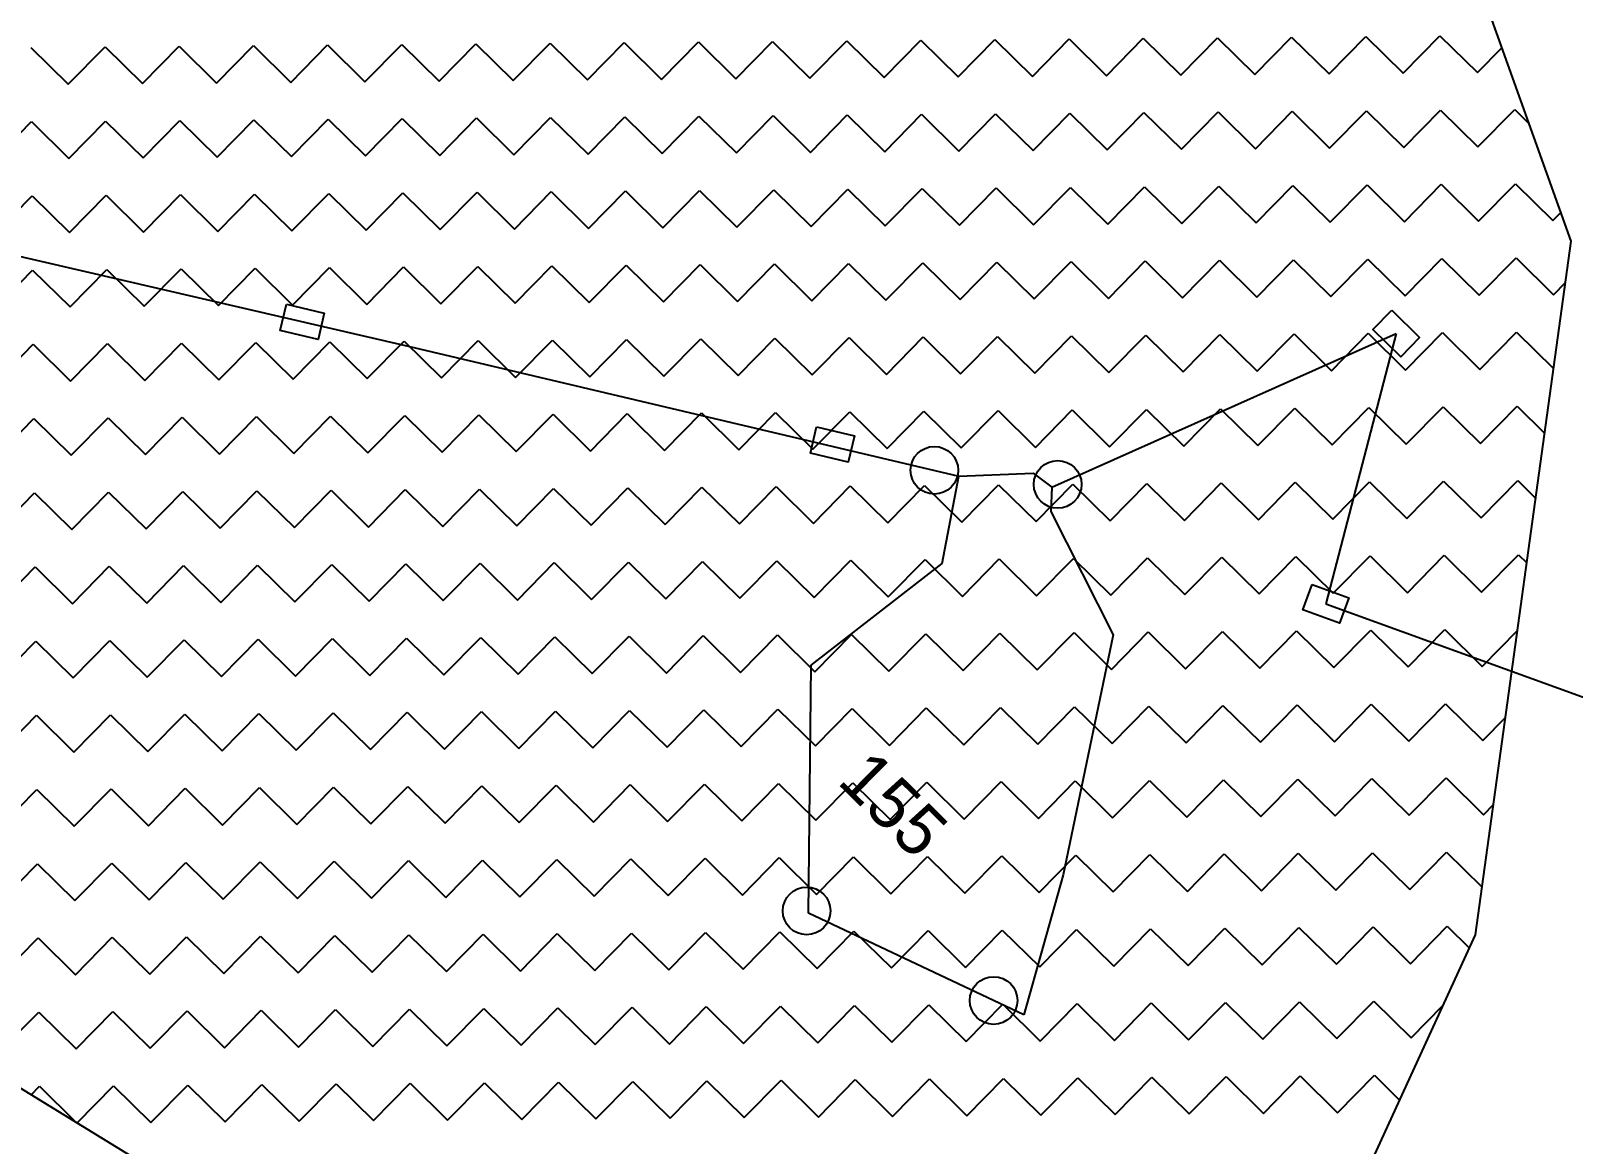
# Model space of a CAD drawing. Header units: metres. Extents: x 342804 to 346854, y 1762918 to 1765966.
# Drawn here: x 344069.7 to 344344.8, y 1764302.5 to 1764501 of the extents above; entities that cross this region are included whole.
import ezdxf

# ---------------------------------------------------------------- set-up
doc = ezdxf.new("R2010")
doc.units = ezdxf.units.M
doc.header["$MEASUREMENT"] = 0
for name, color, linetype in [('POLY_HATCH', 12, 'Continuous'), ('POLY_PARCEL', 6, 'Continuous'), ('TEXT_PARCEL', 7, 'Continuous')]:
    doc.layers.add(name, color=color, linetype=linetype)
doc.styles.add('TEXT_MAP', font='')
doc.styles.get('TEXT_MAP').set_extended_font_data('Kruti Dev 050')

msp = doc.modelspace()

# ---------------------------------------------------------------- linework, layer by layer
for points in [[(344115.29, 1764452.29), (344122.05, 1764450.67), (344120.93, 1764446), (344114.17, 1764447.61)], [(344312.48, 1764451.22), (344317.43, 1764446.35), (344314.06, 1764442.93), (344309.11, 1764447.8)], [(344209.87, 1764430.41), (344216.62, 1764428.82), (344215.52, 1764424.14), (344208.76, 1764425.74)], [(344298.25, 1764402.31), (344304.78, 1764399.95), (344303.14, 1764395.43), (344296.61, 1764397.79)]]:
    msp.add_lwpolyline(points, close=True)
for centre in [(344230.87, 1764422.68), (344252.87, 1764420.17), (344208.09, 1764344.12), (344241.45, 1764328.15)]:
    msp.add_circle(centre, 4.25)
at = {"layer": 'POLY_HATCH'}
for p, q in [((344344.45, 1764463.51), (344284.83, 1764630.19)), ((344327.38, 1764339.85), (344344.45, 1764463.51)), ((344286.4, 1764250.53), (344327.38, 1764339.85)), ((344053.23, 1764321.44), (344217.63, 1764220.95))]:
    msp.add_line(p, q, dxfattribs=at)
at = {"layer": 'POLY_HATCH', "linetype": 'Continuous'}
for p, q in [((344076.37, 1764491.51), (344082.93, 1764498.18)), ((344082.93, 1764498.18), (344089.6, 1764491.62)), ((344089.6, 1764491.62), (344096.16, 1764498.29)), ((344096.16, 1764498.29), (344102.83, 1764491.73)), ((344102.83, 1764491.73), (344109.39, 1764498.4)), ((344109.39, 1764498.4), (344116.06, 1764491.84)), ((344116.06, 1764491.84), (344122.62, 1764498.51)), ((344122.62, 1764498.51), (344129.29, 1764491.95)), ((344129.29, 1764491.95), (344135.85, 1764498.62)), ((344135.85, 1764498.62), (344142.52, 1764492.06)), ((344142.52, 1764492.06), (344149.08, 1764498.73)), ((344149.08, 1764498.73), (344155.75, 1764492.16)), ((344155.75, 1764492.16), (344162.31, 1764498.83)), ((344162.31, 1764498.83), (344168.98, 1764492.27)), ((344168.98, 1764492.27), (344175.54, 1764498.94)), ((344175.54, 1764498.94), (344182.21, 1764492.38)), ((344182.21, 1764492.38), (344188.77, 1764499.05)), ((344188.77, 1764499.05), (344195.44, 1764492.49)), ((344195.44, 1764492.49), (344202, 1764499.16)), ((344202, 1764499.16), (344208.67, 1764492.6)), ((344208.67, 1764492.6), (344215.23, 1764499.27)), ((344215.23, 1764499.27), (344221.9, 1764492.71)), ((344221.9, 1764492.71), (344228.46, 1764499.38)), ((344228.46, 1764499.38), (344235.13, 1764492.82)), ((344235.13, 1764492.82), (344241.69, 1764499.48)), ((344241.69, 1764499.48), (344248.36, 1764492.92)), ((344248.36, 1764492.92), (344254.92, 1764499.59)), ((344254.92, 1764499.59), (344261.59, 1764493.03)), ((344261.59, 1764493.03), (344268.15, 1764499.7)), ((344268.15, 1764499.7), (344274.82, 1764493.14)), ((344274.82, 1764493.14), (344281.38, 1764499.81)), ((344281.38, 1764499.81), (344288.05, 1764493.25)), ((344288.05, 1764493.25), (344294.61, 1764499.92)), ((344294.61, 1764499.92), (344301.28, 1764493.36)), ((344301.28, 1764493.36), (344307.84, 1764500.03)), ((344307.84, 1764500.03), (344314.51, 1764493.47)), ((344314.51, 1764493.47), (344321.07, 1764500.14)), ((344321.07, 1764500.14), (344327.74, 1764493.58)), ((344069.7, 1764498.07), (344076.37, 1764491.51)), ((344327.74, 1764493.58), (344332.11, 1764498.01)), ((344063.25, 1764478.17), (344069.81, 1764484.84)), ((344069.81, 1764484.84), (344076.48, 1764478.28)), ((344076.48, 1764478.28), (344083.04, 1764484.95)), ((344083.04, 1764484.95), (344089.71, 1764478.39)), ((344089.71, 1764478.39), (344096.27, 1764485.06)), ((344096.27, 1764485.06), (344102.94, 1764478.5)), ((344102.94, 1764478.5), (344109.5, 1764485.17)), ((344109.5, 1764485.17), (344116.17, 1764478.61)), ((344116.17, 1764478.61), (344122.73, 1764485.28)), ((344122.73, 1764485.28), (344129.4, 1764478.72)), ((344129.4, 1764478.72), (344135.96, 1764485.39)), ((344135.96, 1764485.39), (344142.63, 1764478.83)), ((344142.63, 1764478.83), (344149.19, 1764485.5)), ((344149.19, 1764485.5), (344155.86, 1764478.93)), ((344155.86, 1764478.93), (344162.42, 1764485.6)), ((344162.42, 1764485.6), (344169.09, 1764479.04)), ((344169.09, 1764479.04), (344175.65, 1764485.71)), ((344175.65, 1764485.71), (344182.32, 1764479.15)), ((344182.32, 1764479.15), (344188.88, 1764485.82)), ((344188.88, 1764485.82), (344195.55, 1764479.26)), ((344195.55, 1764479.26), (344202.11, 1764485.93)), ((344202.11, 1764485.93), (344208.78, 1764479.37)), ((344208.78, 1764479.37), (344215.34, 1764486.04)), ((344215.34, 1764486.04), (344222.01, 1764479.48)), ((344222.01, 1764479.48), (344228.57, 1764486.15)), ((344228.57, 1764486.15), (344235.24, 1764479.59)), ((344235.24, 1764479.59), (344241.8, 1764486.25)), ((344241.8, 1764486.25), (344248.47, 1764479.69)), ((344248.47, 1764479.69), (344255.03, 1764486.36)), ((344255.03, 1764486.36), (344261.7, 1764479.8)), ((344261.7, 1764479.8), (344268.26, 1764486.47)), ((344268.26, 1764486.47), (344274.93, 1764479.91)), ((344274.93, 1764479.91), (344281.49, 1764486.58)), ((344281.49, 1764486.58), (344288.16, 1764480.02)), ((344288.16, 1764480.02), (344294.72, 1764486.69)), ((344294.72, 1764486.69), (344301.39, 1764480.13)), ((344301.39, 1764480.13), (344307.95, 1764486.8)), ((344307.95, 1764486.8), (344314.62, 1764480.24)), ((344314.62, 1764480.24), (344321.18, 1764486.91)), ((344321.18, 1764486.91), (344327.85, 1764480.35)), ((344327.85, 1764480.35), (344334.41, 1764487.01)), ((344334.41, 1764487.01), (344336.93, 1764484.54)), ((344288.27, 1764466.79), (344294.83, 1764473.46)), ((344294.83, 1764473.46), (344301.5, 1764466.9)), ((344301.5, 1764466.9), (344308.06, 1764473.57)), ((344308.06, 1764473.57), (344314.73, 1764467.01)), ((344314.73, 1764467.01), (344321.29, 1764473.68)), ((344321.29, 1764473.68), (344327.96, 1764467.12)), ((344327.96, 1764467.12), (344334.52, 1764473.78)), ((344334.52, 1764473.78), (344341.19, 1764467.22)), ((344063.36, 1764464.94), (344069.92, 1764471.61)), ((344069.92, 1764471.61), (344076.59, 1764465.05)), ((344076.59, 1764465.05), (344083.15, 1764471.72)), ((344083.15, 1764471.72), (344089.82, 1764465.16)), ((344089.82, 1764465.16), (344096.38, 1764471.83)), ((344096.38, 1764471.83), (344103.05, 1764465.27)), ((344103.05, 1764465.27), (344109.61, 1764471.94)), ((344109.61, 1764471.94), (344116.28, 1764465.38)), ((344116.28, 1764465.38), (344122.84, 1764472.05)), ((344122.84, 1764472.05), (344129.51, 1764465.49)), ((344129.51, 1764465.49), (344136.07, 1764472.16)), ((344136.07, 1764472.16), (344142.74, 1764465.6)), ((344142.74, 1764465.6), (344149.3, 1764472.27)), ((344149.3, 1764472.27), (344155.97, 1764465.7)), ((344155.97, 1764465.7), (344162.53, 1764472.37)), ((344162.53, 1764472.37), (344169.2, 1764465.81)), ((344169.2, 1764465.81), (344175.76, 1764472.48)), ((344175.76, 1764472.48), (344182.43, 1764465.92)), ((344182.43, 1764465.92), (344188.99, 1764472.59)), ((344188.99, 1764472.59), (344195.66, 1764466.03)), ((344195.66, 1764466.03), (344202.22, 1764472.7)), ((344202.22, 1764472.7), (344208.89, 1764466.14)), ((344208.89, 1764466.14), (344215.45, 1764472.81)), ((344215.45, 1764472.81), (344222.12, 1764466.25)), ((344222.12, 1764466.25), (344228.68, 1764472.92)), ((344228.68, 1764472.92), (344235.35, 1764466.36)), ((344235.35, 1764466.36), (344241.91, 1764473.02)), ((344241.91, 1764473.02), (344248.58, 1764466.46)), ((344248.58, 1764466.46), (344255.14, 1764473.13)), ((344255.14, 1764473.13), (344261.81, 1764466.57)), ((344261.81, 1764466.57), (344268.37, 1764473.24)), ((344268.37, 1764473.24), (344275.04, 1764466.68)), ((344275.04, 1764466.68), (344281.6, 1764473.35)), ((344281.6, 1764473.35), (344288.27, 1764466.79)), ((344341.19, 1764467.22), (344342.6, 1764468.66)), ((344222.22, 1764453.02), (344228.79, 1764459.69)), ((344228.79, 1764459.69), (344235.46, 1764453.13)), ((344235.46, 1764453.13), (344242.02, 1764459.79)), ((344242.02, 1764459.79), (344248.69, 1764453.23)), ((344248.69, 1764453.23), (344255.25, 1764459.9)), ((344255.25, 1764459.9), (344261.92, 1764453.34)), ((344261.92, 1764453.34), (344268.48, 1764460.01)), ((344268.48, 1764460.01), (344275.15, 1764453.45)), ((344275.15, 1764453.45), (344281.71, 1764460.12)), ((344281.71, 1764460.12), (344288.38, 1764453.56)), ((344288.38, 1764453.56), (344294.94, 1764460.23)), ((344294.94, 1764460.23), (344301.61, 1764453.67)), ((344301.61, 1764453.67), (344308.17, 1764460.34)), ((344308.17, 1764460.34), (344314.84, 1764453.78)), ((344314.84, 1764453.78), (344321.4, 1764460.45)), ((344321.4, 1764460.45), (344328.07, 1764453.89)), ((344328.07, 1764453.89), (344334.63, 1764460.55)), ((344334.63, 1764460.55), (344341.3, 1764453.99)), ((344063.46, 1764451.71), (344070.02, 1764458.38)), ((344070.02, 1764458.38), (344076.69, 1764451.82)), ((344076.69, 1764451.82), (344083.25, 1764458.49)), ((344083.25, 1764458.49), (344089.92, 1764451.93)), ((344089.92, 1764451.93), (344096.49, 1764458.6)), ((344096.49, 1764458.6), (344103.15, 1764452.04)), ((344103.15, 1764452.04), (344109.72, 1764458.71)), ((344109.72, 1764458.71), (344116.38, 1764452.15)), ((344116.38, 1764452.15), (344122.95, 1764458.82)), ((344122.95, 1764458.82), (344129.61, 1764452.26)), ((344129.61, 1764452.26), (344136.18, 1764458.93)), ((344136.18, 1764458.93), (344142.84, 1764452.37)), ((344142.84, 1764452.37), (344149.41, 1764459.04)), ((344149.41, 1764459.04), (344156.07, 1764452.47)), ((344156.07, 1764452.47), (344162.64, 1764459.14)), ((344162.64, 1764459.14), (344169.3, 1764452.58)), ((344169.3, 1764452.58), (344175.87, 1764459.25)), ((344175.87, 1764459.25), (344182.53, 1764452.69)), ((344182.53, 1764452.69), (344189.1, 1764459.36)), ((344189.1, 1764459.36), (344195.76, 1764452.8)), ((344195.76, 1764452.8), (344202.33, 1764459.47)), ((344202.33, 1764459.47), (344208.99, 1764452.91)), ((344208.99, 1764452.91), (344215.56, 1764459.58)), ((344215.56, 1764459.58), (344222.22, 1764453.02)), ((344341.3, 1764453.99), (344343.44, 1764456.17)), ((344156.18, 1764439.24), (344162.74, 1764445.91)), ((344162.74, 1764445.91), (344169.41, 1764439.35)), ((344169.41, 1764439.35), (344175.97, 1764446.02)), ((344175.97, 1764446.02), (344182.64, 1764439.46)), ((344182.64, 1764439.46), (344189.2, 1764446.13)), ((344189.2, 1764446.13), (344195.87, 1764439.57)), ((344195.87, 1764439.57), (344202.43, 1764446.24)), ((344202.43, 1764446.24), (344209.1, 1764439.68)), ((344209.1, 1764439.68), (344215.66, 1764446.35)), ((344215.66, 1764446.35), (344222.33, 1764439.79)), ((344222.33, 1764439.79), (344228.89, 1764446.46)), ((344228.89, 1764446.46), (344235.56, 1764439.9)), ((344235.56, 1764439.9), (344242.12, 1764446.56)), ((344242.12, 1764446.56), (344248.79, 1764440)), ((344248.79, 1764440), (344255.35, 1764446.67)), ((344255.35, 1764446.67), (344262.02, 1764440.11)), ((344262.02, 1764440.11), (344268.58, 1764446.78)), ((344268.58, 1764446.78), (344275.25, 1764440.22)), ((344275.25, 1764440.22), (344281.81, 1764446.89)), ((344281.81, 1764446.89), (344288.48, 1764440.33)), ((344288.48, 1764440.33), (344295.04, 1764447)), ((344295.04, 1764447), (344301.71, 1764440.44)), ((344301.71, 1764440.44), (344308.27, 1764447.11)), ((344308.27, 1764447.11), (344314.94, 1764440.55)), ((344314.94, 1764440.55), (344321.5, 1764447.22)), ((344321.5, 1764447.22), (344328.17, 1764440.66)), ((344328.17, 1764440.66), (344334.73, 1764447.32)), ((344334.73, 1764447.32), (344341.32, 1764440.85)), ((344063.57, 1764438.48), (344070.13, 1764445.15)), ((344070.13, 1764445.15), (344076.8, 1764438.59)), ((344076.8, 1764438.59), (344083.36, 1764445.26)), ((344083.36, 1764445.26), (344090.03, 1764438.7)), ((344090.03, 1764438.7), (344096.59, 1764445.37)), ((344096.59, 1764445.37), (344103.26, 1764438.81)), ((344103.26, 1764438.81), (344109.82, 1764445.48)), ((344109.82, 1764445.48), (344116.49, 1764438.92)), ((344116.49, 1764438.92), (344123.05, 1764445.59)), ((344123.05, 1764445.59), (344129.72, 1764439.03)), ((344129.72, 1764439.03), (344136.28, 1764445.7)), ((344136.28, 1764445.7), (344142.95, 1764439.14)), ((344142.95, 1764439.14), (344149.51, 1764445.8)), ((344149.51, 1764445.8), (344156.18, 1764439.24)), ((344090.14, 1764425.47), (344096.7, 1764432.14)), ((344096.7, 1764432.14), (344103.37, 1764425.58)), ((344103.37, 1764425.58), (344109.93, 1764432.25)), ((344109.93, 1764432.25), (344116.6, 1764425.69)), ((344116.6, 1764425.69), (344123.16, 1764432.36)), ((344123.16, 1764432.36), (344129.83, 1764425.8)), ((344129.83, 1764425.8), (344136.39, 1764432.47)), ((344136.39, 1764432.47), (344143.06, 1764425.91)), ((344143.06, 1764425.91), (344149.62, 1764432.57)), ((344149.62, 1764432.57), (344156.29, 1764426.01)), ((344156.29, 1764426.01), (344162.85, 1764432.68)), ((344162.85, 1764432.68), (344169.52, 1764426.12)), ((344169.52, 1764426.12), (344176.08, 1764432.79)), ((344176.08, 1764432.79), (344182.75, 1764426.23)), ((344182.75, 1764426.23), (344189.31, 1764432.9)), ((344189.31, 1764432.9), (344195.98, 1764426.34)), ((344195.98, 1764426.34), (344202.54, 1764433.01)), ((344202.54, 1764433.01), (344209.21, 1764426.45)), ((344209.21, 1764426.45), (344215.77, 1764433.12)), ((344215.77, 1764433.12), (344222.44, 1764426.56)), ((344222.44, 1764426.56), (344229, 1764433.23)), ((344229, 1764433.23), (344235.67, 1764426.67)), ((344235.67, 1764426.67), (344242.23, 1764433.33)), ((344242.23, 1764433.33), (344248.9, 1764426.77)), ((344248.9, 1764426.77), (344255.46, 1764433.44)), ((344255.46, 1764433.44), (344262.13, 1764426.88)), ((344262.13, 1764426.88), (344268.69, 1764433.55)), ((344268.69, 1764433.55), (344275.36, 1764426.99)), ((344275.36, 1764426.99), (344281.92, 1764433.66)), ((344281.92, 1764433.66), (344288.59, 1764427.1)), ((344288.59, 1764427.1), (344295.15, 1764433.77)), ((344295.15, 1764433.77), (344301.82, 1764427.21)), ((344301.82, 1764427.21), (344308.38, 1764433.88)), ((344308.38, 1764433.88), (344315.05, 1764427.32)), ((344315.05, 1764427.32), (344321.61, 1764433.99)), ((344321.61, 1764433.99), (344328.28, 1764427.43)), ((344328.28, 1764427.43), (344334.84, 1764434.09)), ((344334.84, 1764434.09), (344339.73, 1764429.29)), ((344063.68, 1764425.25), (344070.24, 1764431.92)), ((344070.24, 1764431.92), (344076.91, 1764425.36)), ((344076.91, 1764425.36), (344083.47, 1764432.03)), ((344083.47, 1764432.03), (344090.14, 1764425.47)), ((344063.79, 1764412.02), (344070.35, 1764418.69)), ((344070.35, 1764418.69), (344077.02, 1764412.13)), ((344077.02, 1764412.13), (344083.58, 1764418.8)), ((344083.58, 1764418.8), (344090.25, 1764412.24)), ((344090.25, 1764412.24), (344096.81, 1764418.91)), ((344096.81, 1764418.91), (344103.48, 1764412.35)), ((344103.48, 1764412.35), (344110.04, 1764419.02)), ((344110.04, 1764419.02), (344116.71, 1764412.46)), ((344116.71, 1764412.46), (344123.27, 1764419.13)), ((344123.27, 1764419.13), (344129.94, 1764412.57)), ((344129.94, 1764412.57), (344136.5, 1764419.24)), ((344136.5, 1764419.24), (344143.17, 1764412.68)), ((344143.17, 1764412.68), (344149.73, 1764419.34)), ((344149.73, 1764419.34), (344156.4, 1764412.78)), ((344156.4, 1764412.78), (344162.96, 1764419.45)), ((344162.96, 1764419.45), (344169.63, 1764412.89)), ((344169.63, 1764412.89), (344176.19, 1764419.56)), ((344176.19, 1764419.56), (344182.86, 1764413)), ((344182.86, 1764413), (344189.42, 1764419.67)), ((344189.42, 1764419.67), (344196.09, 1764413.11)), ((344196.09, 1764413.11), (344202.65, 1764419.78)), ((344202.65, 1764419.78), (344209.32, 1764413.22)), ((344209.32, 1764413.22), (344215.88, 1764419.89)), ((344215.88, 1764419.89), (344222.55, 1764413.33)), ((344222.55, 1764413.33), (344229.11, 1764420)), ((344229.11, 1764420), (344235.78, 1764413.44)), ((344235.78, 1764413.44), (344242.34, 1764420.1)), ((344242.34, 1764420.1), (344249.01, 1764413.54)), ((344249.01, 1764413.54), (344255.57, 1764420.21)), ((344255.57, 1764420.21), (344262.24, 1764413.65)), ((344262.24, 1764413.65), (344268.8, 1764420.32)), ((344268.8, 1764420.32), (344275.47, 1764413.76)), ((344275.47, 1764413.76), (344282.03, 1764420.43)), ((344282.03, 1764420.43), (344288.7, 1764413.87)), ((344288.7, 1764413.87), (344295.26, 1764420.54)), ((344295.26, 1764420.54), (344301.93, 1764413.98)), ((344301.93, 1764413.98), (344308.49, 1764420.65)), ((344308.49, 1764420.65), (344315.16, 1764414.09)), ((344315.16, 1764414.09), (344321.72, 1764420.76)), ((344321.72, 1764420.76), (344328.39, 1764414.2)), ((344328.39, 1764414.2), (344334.95, 1764420.86)), ((344334.95, 1764420.86), (344338.13, 1764417.74)), ((344302.04, 1764400.75), (344308.6, 1764407.42)), ((344308.6, 1764407.42), (344315.27, 1764400.86)), ((344315.27, 1764400.86), (344321.83, 1764407.53)), ((344321.83, 1764407.53), (344328.5, 1764400.96)), ((344328.5, 1764400.96), (344335.06, 1764407.63)), ((344335.06, 1764407.63), (344336.54, 1764406.18)), ((344063.9, 1764398.79), (344070.46, 1764405.46)), ((344070.46, 1764405.46), (344077.13, 1764398.9)), ((344077.13, 1764398.9), (344083.69, 1764405.57)), ((344083.69, 1764405.57), (344090.36, 1764399.01)), ((344090.36, 1764399.01), (344096.92, 1764405.68)), ((344096.92, 1764405.68), (344103.59, 1764399.12)), ((344103.59, 1764399.12), (344110.15, 1764405.79)), ((344110.15, 1764405.79), (344116.82, 1764399.23)), ((344116.82, 1764399.23), (344123.38, 1764405.9)), ((344123.38, 1764405.9), (344130.05, 1764399.34)), ((344130.05, 1764399.34), (344136.61, 1764406.01)), ((344136.61, 1764406.01), (344143.28, 1764399.45)), ((344143.28, 1764399.45), (344149.84, 1764406.11)), ((344149.84, 1764406.11), (344156.51, 1764399.55)), ((344156.51, 1764399.55), (344163.07, 1764406.22)), ((344163.07, 1764406.22), (344169.74, 1764399.66)), ((344169.74, 1764399.66), (344176.3, 1764406.33)), ((344176.3, 1764406.33), (344182.97, 1764399.77)), ((344182.97, 1764399.77), (344189.53, 1764406.44)), ((344189.53, 1764406.44), (344196.2, 1764399.88)), ((344196.2, 1764399.88), (344202.76, 1764406.55)), ((344202.76, 1764406.55), (344209.43, 1764399.99)), ((344209.43, 1764399.99), (344215.99, 1764406.66)), ((344215.99, 1764406.66), (344222.66, 1764400.1)), ((344222.66, 1764400.1), (344229.22, 1764406.77)), ((344229.22, 1764406.77), (344235.89, 1764400.21)), ((344235.89, 1764400.21), (344242.45, 1764406.87)), ((344242.45, 1764406.87), (344249.12, 1764400.31)), ((344249.12, 1764400.31), (344255.68, 1764406.98)), ((344255.68, 1764406.98), (344262.35, 1764400.42)), ((344262.35, 1764400.42), (344268.91, 1764407.09)), ((344268.91, 1764407.09), (344275.58, 1764400.53)), ((344275.58, 1764400.53), (344282.14, 1764407.2)), ((344282.14, 1764407.2), (344288.81, 1764400.64)), ((344288.81, 1764400.64), (344295.37, 1764407.31)), ((344295.37, 1764407.31), (344302.04, 1764400.75)), ((344236, 1764386.98), (344242.56, 1764393.64)), ((344242.56, 1764393.64), (344249.23, 1764387.08)), ((344249.23, 1764387.08), (344255.79, 1764393.75)), ((344255.79, 1764393.75), (344262.46, 1764387.19)), ((344262.46, 1764387.19), (344269.02, 1764393.86)), ((344269.02, 1764393.86), (344275.69, 1764387.3)), ((344275.69, 1764387.3), (344282.25, 1764393.97)), ((344282.25, 1764393.97), (344288.92, 1764387.41)), ((344288.92, 1764387.41), (344295.48, 1764394.08)), ((344295.48, 1764394.08), (344302.15, 1764387.52)), ((344302.15, 1764387.52), (344308.71, 1764394.19)), ((344308.71, 1764394.19), (344315.38, 1764387.63)), ((344315.38, 1764387.63), (344321.94, 1764394.3)), ((344321.94, 1764394.3), (344328.61, 1764387.73)), ((344328.61, 1764387.73), (344334.87, 1764394.1)), ((344064.01, 1764385.56), (344070.57, 1764392.23)), ((344070.57, 1764392.23), (344077.24, 1764385.67)), ((344077.24, 1764385.67), (344083.8, 1764392.34)), ((344083.8, 1764392.34), (344090.47, 1764385.78)), ((344090.47, 1764385.78), (344097.03, 1764392.45)), ((344097.03, 1764392.45), (344103.7, 1764385.89)), ((344103.7, 1764385.89), (344110.26, 1764392.56)), ((344110.26, 1764392.56), (344116.93, 1764386)), ((344116.93, 1764386), (344123.49, 1764392.67)), ((344123.49, 1764392.67), (344130.16, 1764386.11)), ((344130.16, 1764386.11), (344136.72, 1764392.78)), ((344136.72, 1764392.78), (344143.39, 1764386.22)), ((344143.39, 1764386.22), (344149.95, 1764392.88)), ((344149.95, 1764392.88), (344156.62, 1764386.32)), ((344156.62, 1764386.32), (344163.18, 1764392.99)), ((344163.18, 1764392.99), (344169.85, 1764386.43)), ((344169.85, 1764386.43), (344176.41, 1764393.1)), ((344176.41, 1764393.1), (344183.08, 1764386.54)), ((344183.08, 1764386.54), (344189.64, 1764393.21)), ((344189.64, 1764393.21), (344196.31, 1764386.65)), ((344196.31, 1764386.65), (344202.87, 1764393.32)), ((344202.87, 1764393.32), (344209.54, 1764386.76)), ((344209.54, 1764386.76), (344216.1, 1764393.43)), ((344216.1, 1764393.43), (344222.77, 1764386.87)), ((344222.77, 1764386.87), (344229.33, 1764393.54)), ((344229.33, 1764393.54), (344236, 1764386.98)), ((344169.96, 1764373.2), (344176.52, 1764379.87)), ((344176.52, 1764379.87), (344183.19, 1764373.31)), ((344183.19, 1764373.31), (344189.75, 1764379.98)), ((344189.75, 1764379.98), (344196.42, 1764373.42)), ((344196.42, 1764373.42), (344202.98, 1764380.09)), ((344202.98, 1764380.09), (344209.65, 1764373.53)), ((344209.65, 1764373.53), (344216.21, 1764380.2)), ((344216.21, 1764380.2), (344222.88, 1764373.64)), ((344222.88, 1764373.64), (344229.44, 1764380.31)), ((344229.44, 1764380.31), (344236.11, 1764373.75)), ((344236.11, 1764373.75), (344242.67, 1764380.41)), ((344242.67, 1764380.41), (344249.34, 1764373.85)), ((344249.34, 1764373.85), (344255.9, 1764380.52)), ((344255.9, 1764380.52), (344262.57, 1764373.96)), ((344262.57, 1764373.96), (344269.13, 1764380.63)), ((344269.13, 1764380.63), (344275.8, 1764374.07)), ((344275.8, 1764374.07), (344282.36, 1764380.74)), ((344282.36, 1764380.74), (344289.03, 1764374.18)), ((344289.03, 1764374.18), (344295.59, 1764380.85)), ((344295.59, 1764380.85), (344302.26, 1764374.29)), ((344302.26, 1764374.29), (344308.82, 1764380.96)), ((344308.82, 1764380.96), (344315.49, 1764374.4)), ((344315.49, 1764374.4), (344322.05, 1764381.07)), ((344322.05, 1764381.07), (344328.72, 1764374.5)), ((344064.12, 1764372.33), (344070.68, 1764379)), ((344070.68, 1764379), (344077.35, 1764372.44)), ((344077.35, 1764372.44), (344083.91, 1764379.11)), ((344083.91, 1764379.11), (344090.58, 1764372.55)), ((344090.58, 1764372.55), (344097.14, 1764379.22)), ((344097.14, 1764379.22), (344103.81, 1764372.66)), ((344103.81, 1764372.66), (344110.37, 1764379.33)), ((344110.37, 1764379.33), (344117.04, 1764372.77)), ((344117.04, 1764372.77), (344123.6, 1764379.44)), ((344123.6, 1764379.44), (344130.27, 1764372.88)), ((344130.27, 1764372.88), (344136.83, 1764379.55)), ((344136.83, 1764379.55), (344143.5, 1764372.99)), ((344143.5, 1764372.99), (344150.06, 1764379.65)), ((344150.06, 1764379.65), (344156.73, 1764373.09)), ((344156.73, 1764373.09), (344163.29, 1764379.76)), ((344163.29, 1764379.76), (344169.96, 1764373.2)), ((344328.72, 1764374.5), (344332.73, 1764378.58)), ((344103.91, 1764359.43), (344110.47, 1764366.1)), ((344110.47, 1764366.1), (344117.14, 1764359.54)), ((344117.14, 1764359.54), (344123.7, 1764366.21)), ((344123.7, 1764366.21), (344130.37, 1764359.65)), ((344130.37, 1764359.65), (344136.93, 1764366.32)), ((344136.93, 1764366.32), (344143.6, 1764359.76)), ((344143.6, 1764359.76), (344150.17, 1764366.42)), ((344150.17, 1764366.42), (344156.83, 1764359.86)), ((344156.83, 1764359.86), (344163.4, 1764366.53)), ((344163.4, 1764366.53), (344170.06, 1764359.97)), ((344170.06, 1764359.97), (344176.63, 1764366.64)), ((344176.63, 1764366.64), (344183.29, 1764360.08)), ((344183.29, 1764360.08), (344189.86, 1764366.75)), ((344189.86, 1764366.75), (344196.52, 1764360.19)), ((344196.52, 1764360.19), (344203.09, 1764366.86)), ((344203.09, 1764366.86), (344209.75, 1764360.3)), ((344209.75, 1764360.3), (344216.32, 1764366.97)), ((344216.32, 1764366.97), (344222.98, 1764360.41)), ((344222.98, 1764360.41), (344229.55, 1764367.08)), ((344229.55, 1764367.08), (344236.21, 1764360.51)), ((344236.21, 1764360.51), (344242.78, 1764367.18)), ((344242.78, 1764367.18), (344249.44, 1764360.62)), ((344249.44, 1764360.62), (344256.01, 1764367.29)), ((344256.01, 1764367.29), (344262.67, 1764360.73)), ((344262.67, 1764360.73), (344269.24, 1764367.4)), ((344269.24, 1764367.4), (344275.91, 1764360.84)), ((344275.91, 1764360.84), (344282.47, 1764367.51)), ((344282.47, 1764367.51), (344289.14, 1764360.95)), ((344289.14, 1764360.95), (344295.7, 1764367.62)), ((344295.7, 1764367.62), (344302.37, 1764361.06)), ((344302.37, 1764361.06), (344308.93, 1764367.73)), ((344308.93, 1764367.73), (344315.6, 1764361.17)), ((344315.6, 1764361.17), (344322.16, 1764367.84)), ((344322.16, 1764367.84), (344328.83, 1764361.27)), ((344064.22, 1764359.1), (344070.78, 1764365.77)), ((344070.78, 1764365.77), (344077.45, 1764359.21)), ((344077.45, 1764359.21), (344084.01, 1764365.88)), ((344084.01, 1764365.88), (344090.68, 1764359.32)), ((344090.68, 1764359.32), (344097.24, 1764365.99)), ((344097.24, 1764365.99), (344103.91, 1764359.43)), ((344328.83, 1764361.27), (344330.59, 1764363.07)), ((344064.33, 1764345.87), (344070.89, 1764352.54)), ((344070.89, 1764352.54), (344077.56, 1764345.98)), ((344077.56, 1764345.98), (344084.12, 1764352.65)), ((344084.12, 1764352.65), (344090.79, 1764346.09)), ((344090.79, 1764346.09), (344097.35, 1764352.76)), ((344097.35, 1764352.76), (344104.02, 1764346.2)), ((344104.02, 1764346.2), (344110.58, 1764352.87)), ((344110.58, 1764352.87), (344117.25, 1764346.31)), ((344117.25, 1764346.31), (344123.81, 1764352.98)), ((344123.81, 1764352.98), (344130.48, 1764346.42)), ((344130.48, 1764346.42), (344137.04, 1764353.09)), ((344137.04, 1764353.09), (344143.71, 1764346.53)), ((344143.71, 1764346.53), (344150.27, 1764353.19)), ((344150.27, 1764353.19), (344156.94, 1764346.63)), ((344156.94, 1764346.63), (344163.5, 1764353.3)), ((344163.5, 1764353.3), (344170.17, 1764346.74)), ((344170.17, 1764346.74), (344176.73, 1764353.41)), ((344176.73, 1764353.41), (344183.4, 1764346.85)), ((344183.4, 1764346.85), (344189.96, 1764353.52)), ((344189.96, 1764353.52), (344196.63, 1764346.96)), ((344196.63, 1764346.96), (344203.19, 1764353.63)), ((344203.19, 1764353.63), (344209.86, 1764347.07)), ((344209.86, 1764347.07), (344216.42, 1764353.74)), ((344216.42, 1764353.74), (344223.09, 1764347.18)), ((344223.09, 1764347.18), (344229.65, 1764353.85)), ((344229.65, 1764353.85), (344236.32, 1764347.28)), ((344236.32, 1764347.28), (344242.88, 1764353.95)), ((344242.88, 1764353.95), (344249.55, 1764347.39)), ((344249.55, 1764347.39), (344256.11, 1764354.06)), ((344256.11, 1764354.06), (344262.78, 1764347.5)), ((344262.78, 1764347.5), (344269.34, 1764354.17)), ((344269.34, 1764354.17), (344276.01, 1764347.61)), ((344276.01, 1764347.61), (344282.57, 1764354.28)), ((344282.57, 1764354.28), (344289.24, 1764347.72)), ((344289.24, 1764347.72), (344295.8, 1764354.39)), ((344295.8, 1764354.39), (344302.47, 1764347.83)), ((344302.47, 1764347.83), (344309.03, 1764354.5)), ((344309.03, 1764354.5), (344315.7, 1764347.94)), ((344315.7, 1764347.94), (344322.26, 1764354.61)), ((344322.26, 1764354.61), (344328.56, 1764348.41)), ((344315.81, 1764334.71), (344322.37, 1764341.38)), ((344322.37, 1764341.38), (344326.31, 1764337.51)), ((344064.44, 1764332.64), (344071, 1764339.31)), ((344071, 1764339.31), (344077.67, 1764332.75)), ((344077.67, 1764332.75), (344084.23, 1764339.42)), ((344084.23, 1764339.42), (344090.9, 1764332.86)), ((344090.9, 1764332.86), (344097.46, 1764339.53)), ((344097.46, 1764339.53), (344104.13, 1764332.97)), ((344104.13, 1764332.97), (344110.69, 1764339.64)), ((344110.69, 1764339.64), (344117.36, 1764333.08)), ((344117.36, 1764333.08), (344123.92, 1764339.75)), ((344123.92, 1764339.75), (344130.59, 1764333.19)), ((344130.59, 1764333.19), (344137.15, 1764339.86)), ((344137.15, 1764339.86), (344143.82, 1764333.3)), ((344143.82, 1764333.3), (344150.38, 1764339.96)), ((344150.38, 1764339.96), (344157.05, 1764333.4)), ((344157.05, 1764333.4), (344163.61, 1764340.07)), ((344163.61, 1764340.07), (344170.28, 1764333.51)), ((344170.28, 1764333.51), (344176.84, 1764340.18)), ((344176.84, 1764340.18), (344183.51, 1764333.62)), ((344183.51, 1764333.62), (344190.07, 1764340.29)), ((344190.07, 1764340.29), (344196.74, 1764333.73)), ((344196.74, 1764333.73), (344203.3, 1764340.4)), ((344203.3, 1764340.4), (344209.97, 1764333.84)), ((344209.97, 1764333.84), (344216.53, 1764340.51)), ((344216.53, 1764340.51), (344223.2, 1764333.95)), ((344223.2, 1764333.95), (344229.76, 1764340.62)), ((344229.76, 1764340.62), (344236.43, 1764334.05)), ((344236.43, 1764334.05), (344242.99, 1764340.72)), ((344242.99, 1764340.72), (344249.66, 1764334.16)), ((344249.66, 1764334.16), (344256.22, 1764340.83)), ((344256.22, 1764340.83), (344262.89, 1764334.27)), ((344262.89, 1764334.27), (344269.45, 1764340.94)), ((344269.45, 1764340.94), (344276.12, 1764334.38)), ((344276.12, 1764334.38), (344282.68, 1764341.05)), ((344282.68, 1764341.05), (344289.35, 1764334.49)), ((344289.35, 1764334.49), (344295.91, 1764341.16)), ((344295.91, 1764341.16), (344302.58, 1764334.6)), ((344302.58, 1764334.6), (344309.14, 1764341.27)), ((344309.14, 1764341.27), (344315.81, 1764334.71)), ((344249.77, 1764320.93), (344256.33, 1764327.6)), ((344256.33, 1764327.6), (344263, 1764321.04)), ((344263, 1764321.04), (344269.56, 1764327.71)), ((344269.56, 1764327.71), (344276.23, 1764321.15)), ((344276.23, 1764321.15), (344282.79, 1764327.82)), ((344282.79, 1764327.82), (344289.46, 1764321.26)), ((344289.46, 1764321.26), (344296.02, 1764327.93)), ((344296.02, 1764327.93), (344302.69, 1764321.37)), ((344302.69, 1764321.37), (344309.25, 1764328.04)), ((344309.25, 1764328.04), (344315.92, 1764321.48)), ((344064.55, 1764319.41), (344071.11, 1764326.08)), ((344071.11, 1764326.08), (344077.78, 1764319.52)), ((344077.78, 1764319.52), (344084.34, 1764326.19)), ((344084.34, 1764326.19), (344091.01, 1764319.63)), ((344091.01, 1764319.63), (344097.57, 1764326.3)), ((344097.57, 1764326.3), (344104.24, 1764319.74)), ((344104.24, 1764319.74), (344110.8, 1764326.41)), ((344110.8, 1764326.41), (344117.47, 1764319.85)), ((344117.47, 1764319.85), (344124.03, 1764326.52)), ((344124.03, 1764326.52), (344130.7, 1764319.96)), ((344130.7, 1764319.96), (344137.26, 1764326.63)), ((344137.26, 1764326.63), (344143.93, 1764320.07)), ((344143.93, 1764320.07), (344150.49, 1764326.73)), ((344150.49, 1764326.73), (344157.16, 1764320.17)), ((344157.16, 1764320.17), (344163.72, 1764326.84)), ((344163.72, 1764326.84), (344170.39, 1764320.28)), ((344170.39, 1764320.28), (344176.95, 1764326.95)), ((344176.95, 1764326.95), (344183.62, 1764320.39)), ((344183.62, 1764320.39), (344190.18, 1764327.06)), ((344190.18, 1764327.06), (344196.85, 1764320.5)), ((344196.85, 1764320.5), (344203.41, 1764327.17)), ((344203.41, 1764327.17), (344210.08, 1764320.61)), ((344210.08, 1764320.61), (344216.64, 1764327.28)), ((344216.64, 1764327.28), (344223.31, 1764320.72)), ((344223.31, 1764320.72), (344229.87, 1764327.39)), ((344229.87, 1764327.39), (344236.54, 1764320.82)), ((344236.54, 1764320.82), (344243.1, 1764327.49)), ((344243.1, 1764327.49), (344249.77, 1764320.93)), ((344315.92, 1764321.48), (344321.6, 1764327.25)), ((344183.73, 1764307.16), (344190.29, 1764313.83)), ((344190.29, 1764313.83), (344196.96, 1764307.27)), ((344196.96, 1764307.27), (344203.52, 1764313.94)), ((344203.52, 1764313.94), (344210.19, 1764307.38)), ((344210.19, 1764307.38), (344216.75, 1764314.05)), ((344216.75, 1764314.05), (344223.42, 1764307.49)), ((344223.42, 1764307.49), (344229.98, 1764314.16)), ((344229.98, 1764314.16), (344236.65, 1764307.59)), ((344236.65, 1764307.59), (344243.21, 1764314.26)), ((344243.21, 1764314.26), (344249.88, 1764307.7)), ((344249.88, 1764307.7), (344256.44, 1764314.37)), ((344256.44, 1764314.37), (344263.11, 1764307.81)), ((344263.11, 1764307.81), (344269.67, 1764314.48)), ((344269.67, 1764314.48), (344276.34, 1764307.92)), ((344276.34, 1764307.92), (344282.9, 1764314.59)), ((344282.9, 1764314.59), (344289.57, 1764308.03)), ((344289.57, 1764308.03), (344296.13, 1764314.7)), ((344296.13, 1764314.7), (344302.8, 1764308.14)), ((344302.8, 1764308.14), (344309.36, 1764314.81)), ((344309.36, 1764314.81), (344313.86, 1764310.38)), ((344069.74, 1764311.35), (344071.22, 1764312.85)), ((344071.22, 1764312.85), (344077.67, 1764306.5)), ((344077.94, 1764306.34), (344084.45, 1764312.96)), ((344084.45, 1764312.96), (344091.12, 1764306.4)), ((344091.12, 1764306.4), (344097.68, 1764313.07)), ((344097.68, 1764313.07), (344104.35, 1764306.51)), ((344104.35, 1764306.51), (344110.91, 1764313.18)), ((344110.91, 1764313.18), (344117.58, 1764306.62)), ((344117.58, 1764306.62), (344124.14, 1764313.29)), ((344124.14, 1764313.29), (344130.81, 1764306.73)), ((344130.81, 1764306.73), (344137.37, 1764313.4)), ((344137.37, 1764313.4), (344144.04, 1764306.83)), ((344144.04, 1764306.83), (344150.6, 1764313.5)), ((344150.6, 1764313.5), (344157.27, 1764306.94)), ((344157.27, 1764306.94), (344163.83, 1764313.61)), ((344163.83, 1764313.61), (344170.5, 1764307.05)), ((344170.5, 1764307.05), (344177.06, 1764313.72)), ((344177.06, 1764313.72), (344183.73, 1764307.16))]:
    msp.add_line(p, q, dxfattribs=at)
at = {"layer": 'POLY_PARCEL'}
for p, q in [((343917.98, 1764495.52), (344136.99, 1764444.81)), ((344251.8, 1764419.7), (344313.27, 1764447.08)), ((344313.27, 1764447.08), (344300.69, 1764398.87)), ((344136.99, 1764444.81), (344136.99, 1764444.81)), ((344136.99, 1764444.81), (344235.26, 1764421.64)), ((344232.28, 1764406.05), (344235.26, 1764421.64)), ((344235.26, 1764421.64), (344248.47, 1764422.15)), ((344248.47, 1764422.15), (344251.8, 1764419.7)), ((344251.8, 1764419.7), (344251.63, 1764415.36)), ((344251.63, 1764415.36), (344262.77, 1764393.35)), ((344208.88, 1764387.91), (344232.28, 1764406.05)), ((344300.69, 1764398.87), (344375.07, 1764371.96)), ((344262.77, 1764393.35), (344253.86, 1764350.54)), ((344208.45, 1764343.71), (344208.88, 1764387.91)), ((344253.86, 1764350.54), (344246.81, 1764325.62)), ((344246.81, 1764325.62), (344208.45, 1764343.71))]:
    msp.add_line(p, q, dxfattribs=at)

# ---------------------------------------------------------------- texts
at = {"layer": 'TEXT_PARCEL', "style": 'TEXT_MAP'}
msp.add_text('155', height=8.981, rotation=315.47, dxfattribs=at).set_placement((344213.34, 1764367.02))

doc.saveas('drawing.dxf')
